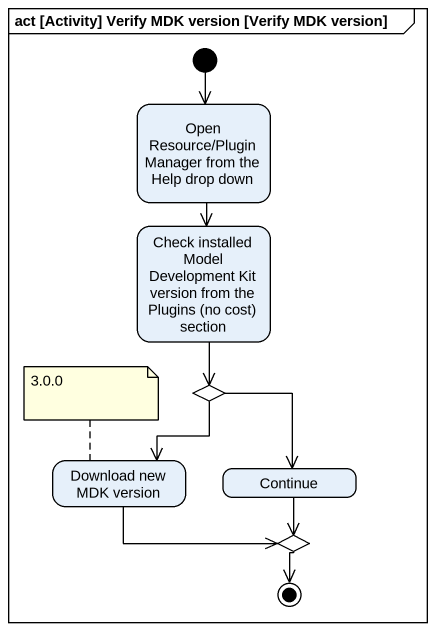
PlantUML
@startuml
mainframe act [Activity] Verify MDK version [Verify MDK version]
hide empty description
state "Open Resource/Plugin Manager from the Help drop down" as Open_Resource_Plugin
state "Check installed Model Development Kit version from the Plugins (no cost) section" as Check_installed_Model
state choice1 <<choice>>
state "Download new MDK version" as Download_new_MDK_version
state Continue
state choice2 <<choice>>
[*] --> Open_Resource_Plugin
Open_Resource_Plugin --> Check_installed_Model
Check_installed_Model --> choice1
choice1 --> Download_new_MDK_version
choice1 --> Continue
Download_new_MDK_version -right-> choice2
Continue --> choice2
choice2 --> [*]
note top of Download_new_MDK_version : 3.0.0
@enduml
